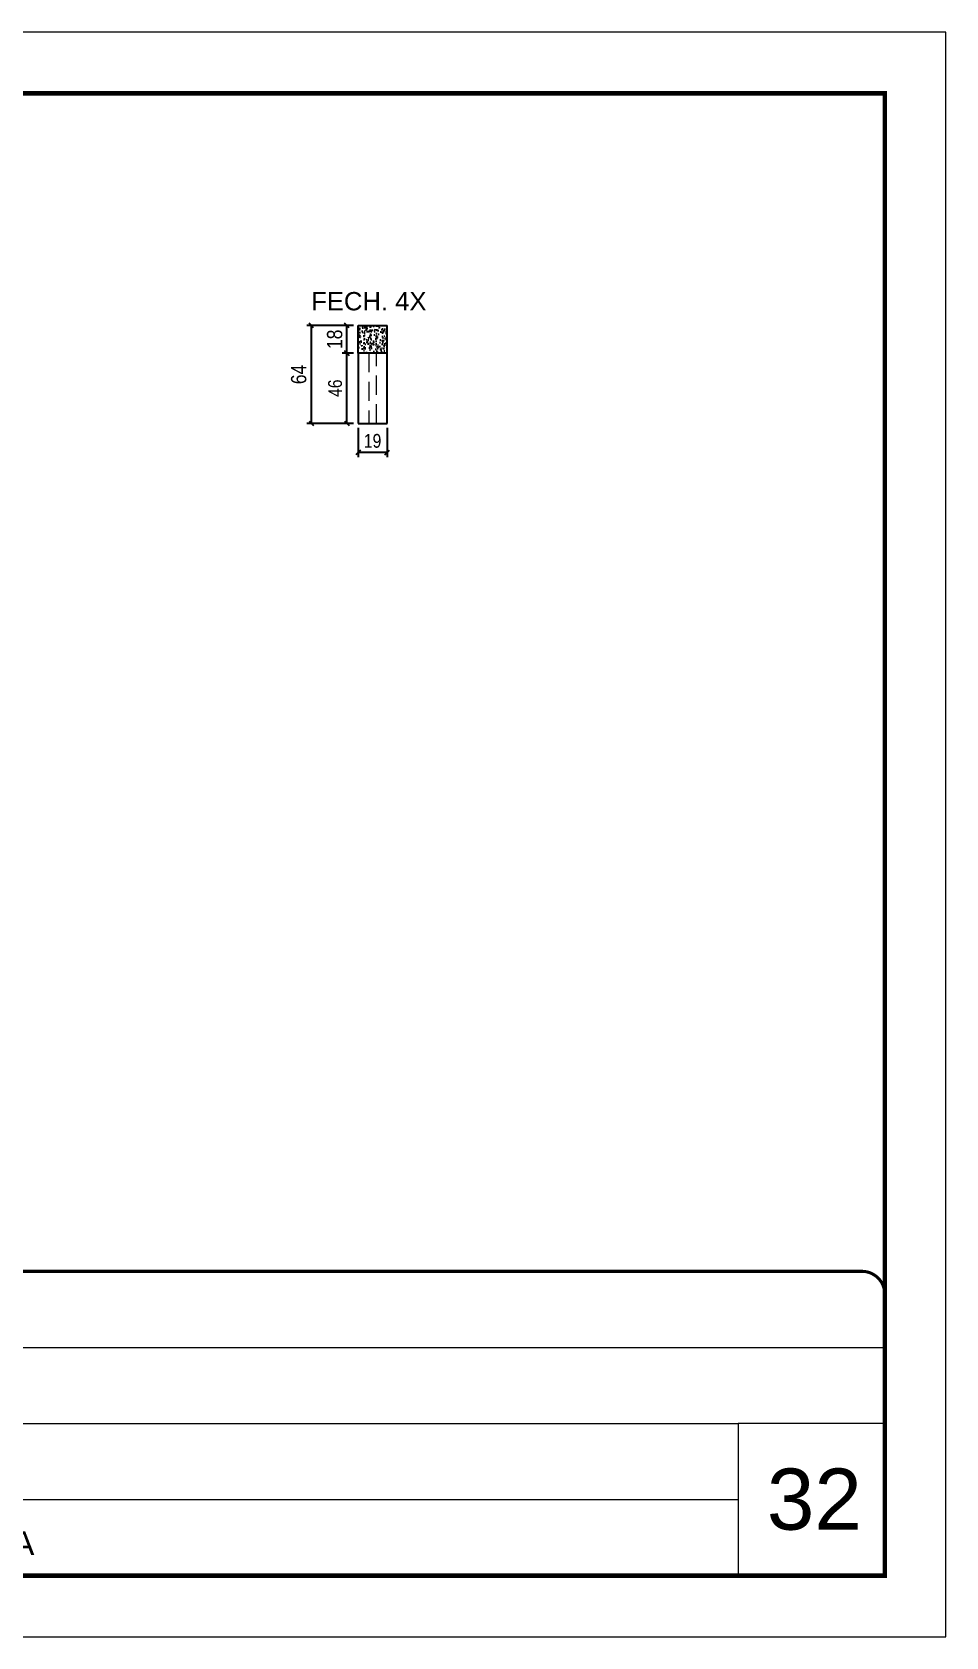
# Model space of a CAD drawing. Extents: x -10448 to -1189, y -11772 to 17235.
# Drawn here: x -4793 to -4195, y 7754 to 8804 of the extents above; entities that cross this region are included whole.
import ezdxf

# ---------------------------------------------------------------- set-up
doc = ezdxf.new("R2010")
doc.units = 0
for name, pattern in [('CONTINUO', [0]), ('DASHED', [0.75, 0.5, -0.25]), ('HIDDEN', [0.375, 0.25, -0.125])]:
    doc.linetypes.add(name, pattern=pattern)
for name, color, linetype in [('5', 5, 'Continuous'), ('COTA', 241, 'Continuous'), ('Painéis', 200, 'Continuous')]:
    doc.layers.add(name, color=color, linetype=linetype)
for name, color, linetype, lineweight in [('CARIMBO', 255, 'Continuous', 9), ('Folhas', 255, 'Continuous', 9), ('Sarr 2.2x7', 40, 'Continuous', 9), ('SARRAFO DE PRESSAO', 251, 'DASHED', 9)]:
    doc.layers.add(name, color=color, linetype=linetype, lineweight=lineweight)
doc.styles.add('ARIAL', font='arial.ttf')
doc.styles.add('COTA TECNICA', font='techl___.ttf', dxfattribs={"height": 10})
doc.styles.add('COTA TECNICA-50', font='techl___.ttf', dxfattribs={"height": 9})
doc.styles.get("Standard").update_dxf_attribs({"font": 'arial.ttf'})
doc.styles.add('Tecnologia', font='')
doc.styles.get('Tecnologia').set_extended_font_data('Forgotten Futurist')
doc.dimstyles.new('COTA PAINEL-50', dxfattribs={"dimtxt": 9, "dimasz": 3, "dimexe": 3, "dimexo": 3, "dimgap": 3, "dimtad": 1, "dimdec": 1, "dimzin": 12, "dimdsep": 46, "dimtxsty": 'COTA TECNICA-50', "dimblk1": 'OBLIQUE', "dimblk2": 'OBLIQUE', "dimsah": 1, "dimcen": 0.9, "dimclrd": 4, "dimclre": 4, "dimclrt": 240, "dimadec": 1, "dimazin": 3, "dimtfac": 1, "dimtdec": 1, "dimtmove": 0, "dimatfit": 3, "dimfxl": 1, "dimtolj": 1, "dimtzin": 12, "dimarcsym": 0})
doc.dimstyles.new('PAINEL', dxfattribs={"dimtxt": 10, "dimasz": 3, "dimexe": 3, "dimexo": 3, "dimgap": 3, "dimtad": 1, "dimdec": 1, "dimzin": 12, "dimdsep": 46, "dimtxsty": 'COTA TECNICA', "dimblk1": 'OBLIQUE', "dimblk2": 'OBLIQUE', "dimsah": 1, "dimcen": 0.9, "dimclrd": 4, "dimclre": 4, "dimclrt": 240, "dimadec": 1, "dimazin": 3, "dimtfac": 1, "dimtdec": 1, "dimtmove": 0, "dimatfit": 3, "dimfxl": 1, "dimtolj": 1, "dimtzin": 12, "dimarcsym": 0})

# ---------------------------------------------------------------- blocks, each defined once
blk = doc.blocks.new('9999999999')
at = {"color": 30, "linetype": 'CONTINUO'}
for p, q in [((98564.6, 34230.2), (98564.6, 34429.4)), ((98564.6, 34379.6), (99584, 34379.6)), ((98564.6, 34329.8), (99488, 34329.8)), ((99584, 34329.8), (99488, 34329.8)), ((99488, 34329.8), (99488, 34230.2)), ((98564.6, 34280), (99488, 34280))]:
    blk.add_line(p, q, dxfattribs=at)
at = {"color": 30, "linetype": 'CONTINUO', "const_width": 2}
blk.add_lwpolyline([(99584, 34230.2), (99584, 34414.4, 0.414214), (99569, 34429.4), (98229, 34429.4, 0.414214), (98214, 34414.4), (98214, 34245.2, 0.414214), (98229, 34230.2), (99584, 34230.2)], format="xyb", dxfattribs=at)
at = {"layer": 'Folhas'}
blk.add_lwpolyline([(98139, 34190.2), (99624, 34190.2), (99624, 35240.2), (98139, 35240.2)], close=True, dxfattribs=at)
at = {"layer": 'Folhas', "color": 30, "const_width": 3}
blk.add_lwpolyline([(98214, 34230.2), (99584, 34230.2), (99584, 35200.2), (98214, 35200.2)], close=True, dxfattribs=at)
at = {"color": 7, "linetype": 'Continuous', "ltscale": 5, "style": 'ARIAL'}
for s, height, p in [('STOG', 15.48, (98837.7, 34393.1)), ('NIK SUNSET', 15.48, (98837.7, 34343.3)), ('LAJE TÉCNICA', 15.483, (98837.7, 34293.5)), ('NOVA SISTEMAS CONSTRUTIVOS', 11.059, (98263.2, 34267.2)), ('LATERAL DE VIGA', 15.483, (98837.7, 34243.7))]:
    blk.add_text(s, height=height, dxfattribs=at).set_placement(p)
at = {"layer": 'Folhas', "color": 7, "style": 'Tecnologia', "width": 1.5}
for s, p in [('CLIENTE:', (98573.7, 34397.2)), ('OBRA:', (98573.7, 34347.3)), ('PAVIMENTO:', (98573.7, 34297.5)), ('PROJETO:', (98573.7, 34247.7))]:
    blk.add_text(s, height=14, dxfattribs=at).set_placement(p)
blk = doc.blocks.new('_Oblique')
at = {"color": 0, "linetype": 'ByBlock', "lineweight": -2}
blk.add_line((-0.5, -0.5), (0.5, 0.5), dxfattribs=at)
blk = doc.blocks.new('*D1035')
at = {"layer": 'COTA', "color": 4, "linetype": 'ByBlock', "lineweight": -2, "transparency": 16777216}
for p, q in [((-4579.4, 8545.2), (-4579.4, 8526.1)), ((-4560.4, 8545.2), (-4560.4, 8526.1)), ((-4560.4, 8529.1), (-4579.4, 8529.1))]:
    blk.add_line(p, q, dxfattribs=at)
at = {"layer": 'Defpoints', "color": 0, "linetype": 'ByBlock', "transparency": 16777216}
for p in [(-4579.4, 8548.2), (-4560.4, 8548.2), (-4579.4, 8529.1)]:
    blk.add_point(p, dxfattribs=at)
at = {"layer": 'COTA', "color": 4, "linetype": 'ByBlock', "lineweight": -2, "transparency": 16777216, "xscale": 3, "yscale": 3, "zscale": 3, "rotation": 180}
blk.add_blockref('_Oblique', (-4579.4, 8529.1), dxfattribs=at)
at = {"layer": 'COTA', "color": 4, "linetype": 'ByBlock', "lineweight": -2, "transparency": 16777216, "xscale": 3, "yscale": 3, "zscale": 3}
blk.add_blockref('_Oblique', (-4560.4, 8529.1), dxfattribs=at)
at = {"layer": 'COTA', "color": 240, "linetype": 'ByBlock', "transparency": 16777216, "insert": (-4569.9, 8536.7), "char_height": 9, "attachment_point": 5, "style": 'COTA TECNICA-50'}
blk.add_mtext('\\A1;19', dxfattribs=at)
blk = doc.blocks.new('*D1036')
at = {"layer": 'COTA', "color": 4, "linetype": 'ByBlock', "lineweight": -2, "transparency": 16777216}
for p, q in [((-4582.4, 8594.2), (-4589.8, 8594.2)), ((-4586.8, 8548.2), (-4586.8, 8594.2)), ((-4582.4, 8548.2), (-4589.8, 8548.2))]:
    blk.add_line(p, q, dxfattribs=at)
at = {"layer": 'Defpoints', "color": 0, "linetype": 'ByBlock', "transparency": 16777216}
for p in [(-4586.8, 8594.2), (-4579.4, 8594.2), (-4579.4, 8548.2)]:
    blk.add_point(p, dxfattribs=at)
at = {"layer": 'COTA', "color": 4, "linetype": 'ByBlock', "lineweight": -2, "transparency": 16777216, "xscale": 3, "yscale": 3, "zscale": 3}
for p, rotation in [((-4586.8, 8594.2), 90), ((-4586.8, 8548.2), 270)]:
    blk.add_blockref('_Oblique', p, dxfattribs=dict(at, rotation=rotation))
at = {"layer": 'COTA', "color": 240, "linetype": 'ByBlock', "transparency": 16777216, "insert": (-4594.4, 8571.2), "char_height": 9, "attachment_point": 5, "rotation": 90, "style": 'COTA TECNICA-50'}
blk.add_mtext('\\A1;46', dxfattribs=at)
blk = doc.blocks.new('*D1037')
at = {"layer": 'COTA', "color": 4, "lineweight": -2, "transparency": 16777216}
for p, q in [((-4582.4, 8612.2), (-4589.7, 8612.2)), ((-4586.7, 8594.2), (-4586.7, 8612.2)), ((-4582.4, 8594.2), (-4589.7, 8594.2))]:
    blk.add_line(p, q, dxfattribs=at)
at = {"layer": 'Defpoints', "color": 0, "transparency": 16777216}
for p in [(-4586.7, 8612.2), (-4579.4, 8612.2), (-4579.4, 8594.2)]:
    blk.add_point(p, dxfattribs=at)
at = {"layer": 'COTA', "color": 4, "lineweight": -2, "transparency": 16777216, "xscale": 3, "yscale": 3, "zscale": 3}
for p, rotation in [((-4586.7, 8612.2), 90), ((-4586.7, 8594.2), 270)]:
    blk.add_blockref('_Oblique', p, dxfattribs=dict(at, rotation=rotation))
at = {"layer": 'COTA', "color": 240, "transparency": 16777216, "insert": (-4594.7, 8603.2), "char_height": 10, "attachment_point": 5, "rotation": 90, "style": 'COTA TECNICA'}
blk.add_mtext('\\A1;18', dxfattribs=at)
blk = doc.blocks.new('*D1038')
at = {"layer": 'COTA', "color": 4, "lineweight": -2, "transparency": 16777216}
for p, q in [((-4582.4, 8612.2), (-4613, 8612.2)), ((-4610, 8612.2), (-4610, 8548.2)), ((-4582.4, 8548.2), (-4613, 8548.2))]:
    blk.add_line(p, q, dxfattribs=at)
at = {"layer": 'Defpoints', "color": 0, "transparency": 16777216}
for p in [(-4579.4, 8612.2), (-4610, 8548.2), (-4579.4, 8548.2)]:
    blk.add_point(p, dxfattribs=at)
at = {"layer": 'COTA', "color": 4, "lineweight": -2, "transparency": 16777216, "xscale": 3, "yscale": 3, "zscale": 3}
for p, rotation in [((-4610, 8612.2), 90), ((-4610, 8548.2), 270)]:
    blk.add_blockref('_Oblique', p, dxfattribs=dict(at, rotation=rotation))
at = {"layer": 'COTA', "color": 240, "transparency": 16777216, "insert": (-4618.2, 8580.2), "char_height": 10, "attachment_point": 5, "rotation": 90, "style": 'COTA TECNICA'}
blk.add_mtext('\\A1;64', dxfattribs=at)

msp = doc.modelspace()

# ---------------------------------------------------------------- hatches: boundary and pattern name
at = {"layer": 'COTA', "linetype": 'ByBlock'}
h = msp.add_hatch(dxfattribs=at)
h.set_pattern_fill('AR-CONC', color=256, scale=0.03)
h.set_pattern_definition([(50, (0, -6.547), (5.46554, -0.4781726), [0.5715, -6.2865]), (355, (0, -6.547), (-1.0573026, 5.7317054), [0.4572, -5.0292175]), (100.451445, (0.4555, -6.5867), (4.4082374, 5.2535326), [0.4857003, -5.3427073]), (46.1842, (0, -5.023), (8.132371, -1.26127), [0.85725, -9.42975]), (96.63556, (0.678, -5.128), (7.122124, 7.422784), [0.728551, -8.014068]), (351.18415, (0, -5.023), (7.122124, 7.422784), [0.685799, -7.543792]), (21, (0.762, -5.404), (4.5484317, -3.067956), [0.5715, -6.2865]), (326, (0.762, -5.404), (1.854061, 5.525639), [0.4572, -5.0292]), (71.451445, (1.141, -5.6595), (6.4024926, 2.457683), [0.4857003, -5.342698]), (37.5, (0, -6.5469), (0.0926581, 2.53665117), [0, -4.96824, 0, -5.1054, 0, -5.04825]), (7.5, (0, -6.547), (2.0045899, 3.00541724), [0, -2.91084, 0, -4.85394, 0, -1.92405]), (327.5, (-1.6993, -6.5469), (4.06771786, -0.1718623), [0, -1.905, 0, -5.9436, 0, -7.8867]), (317.5, (-2.4613, -6.547), (4.4438754, 0.7627947), [0, -2.4765, 0, -3.94716, 0, -5.6007])])
h.paths.add_polyline_path([(-4579.36, 8612.17), (-4579.36, 8594.17), (-4560.36, 8594.17), (-4560.36, 8612.17)])

# ---------------------------------------------------------------- linework, layer by layer
for p, q in [((-4579.36, 8594.17), (-4579.36, 8612.17)), ((-4579.36, 8612.17), (-4560.36, 8612.17)), ((-4560.36, 8594.17), (-4560.36, 8612.17))]:
    msp.add_line(p, q, dxfattribs=at)
at = {"layer": 'Painéis', "linetype": 'ByBlock'}
for p, q in [((-4579.36, 8594.17), (-4579.36, 8548.17)), ((-4560.36, 8594.17), (-4579.36, 8594.17)), ((-4560.36, 8548.17), (-4560.36, 8594.17)), ((-4579.36, 8548.17), (-4560.36, 8548.17))]:
    msp.add_line(p, q, dxfattribs=at)
at = {"layer": 'Sarr 2.2x7', "linetype": 'HIDDEN', "ltscale": 50}
for p, q in [((-4572.36, 8594.17), (-4572.36, 8548.17)), ((-4567.36, 8548.17), (-4567.36, 8594.17))]:
    msp.add_line(p, q, dxfattribs=at)

# ---------------------------------------------------------------- block references
at = {"layer": 'SARRAFO DE PRESSAO', "color": 6, "linetype": 'ByBlock'}
msp.add_blockref('9999999999', (-103818.76, -26436), dxfattribs=at)

# ---------------------------------------------------------------- texts
at = {"layer": '5', "color": 7, "linetype": 'Continuous'}
msp.add_text('FECH. 4X', height=12, rotation=359.99996, dxfattribs=at).set_placement((-4610.08, 8622.13))
at = {"layer": 'CARIMBO', "style": 'ARIAL'}
msp.add_text('32', height=40, dxfattribs=at).set_placement((-4311.92, 7824.35))

# ---------------------------------------------------------------- dimensions: what is measured, and where the dimension line sits
at = {"layer": 'COTA'}
for base, p1, p2, picture, middle in [((-4610.05, 8548.17), (-4579.36, 8612.17), (-4579.36, 8548.17), '*D1038', (-4618.15, 8580.17)), ((-4586.65, 8612.17), (-4579.36, 8594.17), (-4579.36, 8612.17), '*D1037', (-4594.75, 8603.17))]:
    dim = msp.add_linear_dim(base=base, p1=p1, p2=p2, angle=90, dimstyle='PAINEL', dxfattribs=at)
    dim.commit()
    dim.dimension.update_dxf_attribs({"geometry": picture, "text_midpoint": middle})
at = {"layer": 'COTA', "linetype": 'ByBlock'}
dim = msp.add_linear_dim(base=(-4586.79, 8594.17), p1=(-4579.36, 8548.17), p2=(-4579.36, 8594.17), angle=90, dimstyle='COTA PAINEL-50', dxfattribs=at)
dim.commit()
dim.dimension.update_dxf_attribs({"geometry": '*D1036', "text_midpoint": (-4594.38, 8571.17)})
dim = msp.add_linear_dim(base=(-4579.36, 8529.1), p1=(-4560.36, 8548.17), p2=(-4579.36, 8548.17), dimstyle='COTA PAINEL-50', dxfattribs=at)
dim.commit()
dim.dimension.update_dxf_attribs({"geometry": '*D1035', "text_midpoint": (-4569.86, 8536.67)})

doc.saveas('drawing.dxf')
